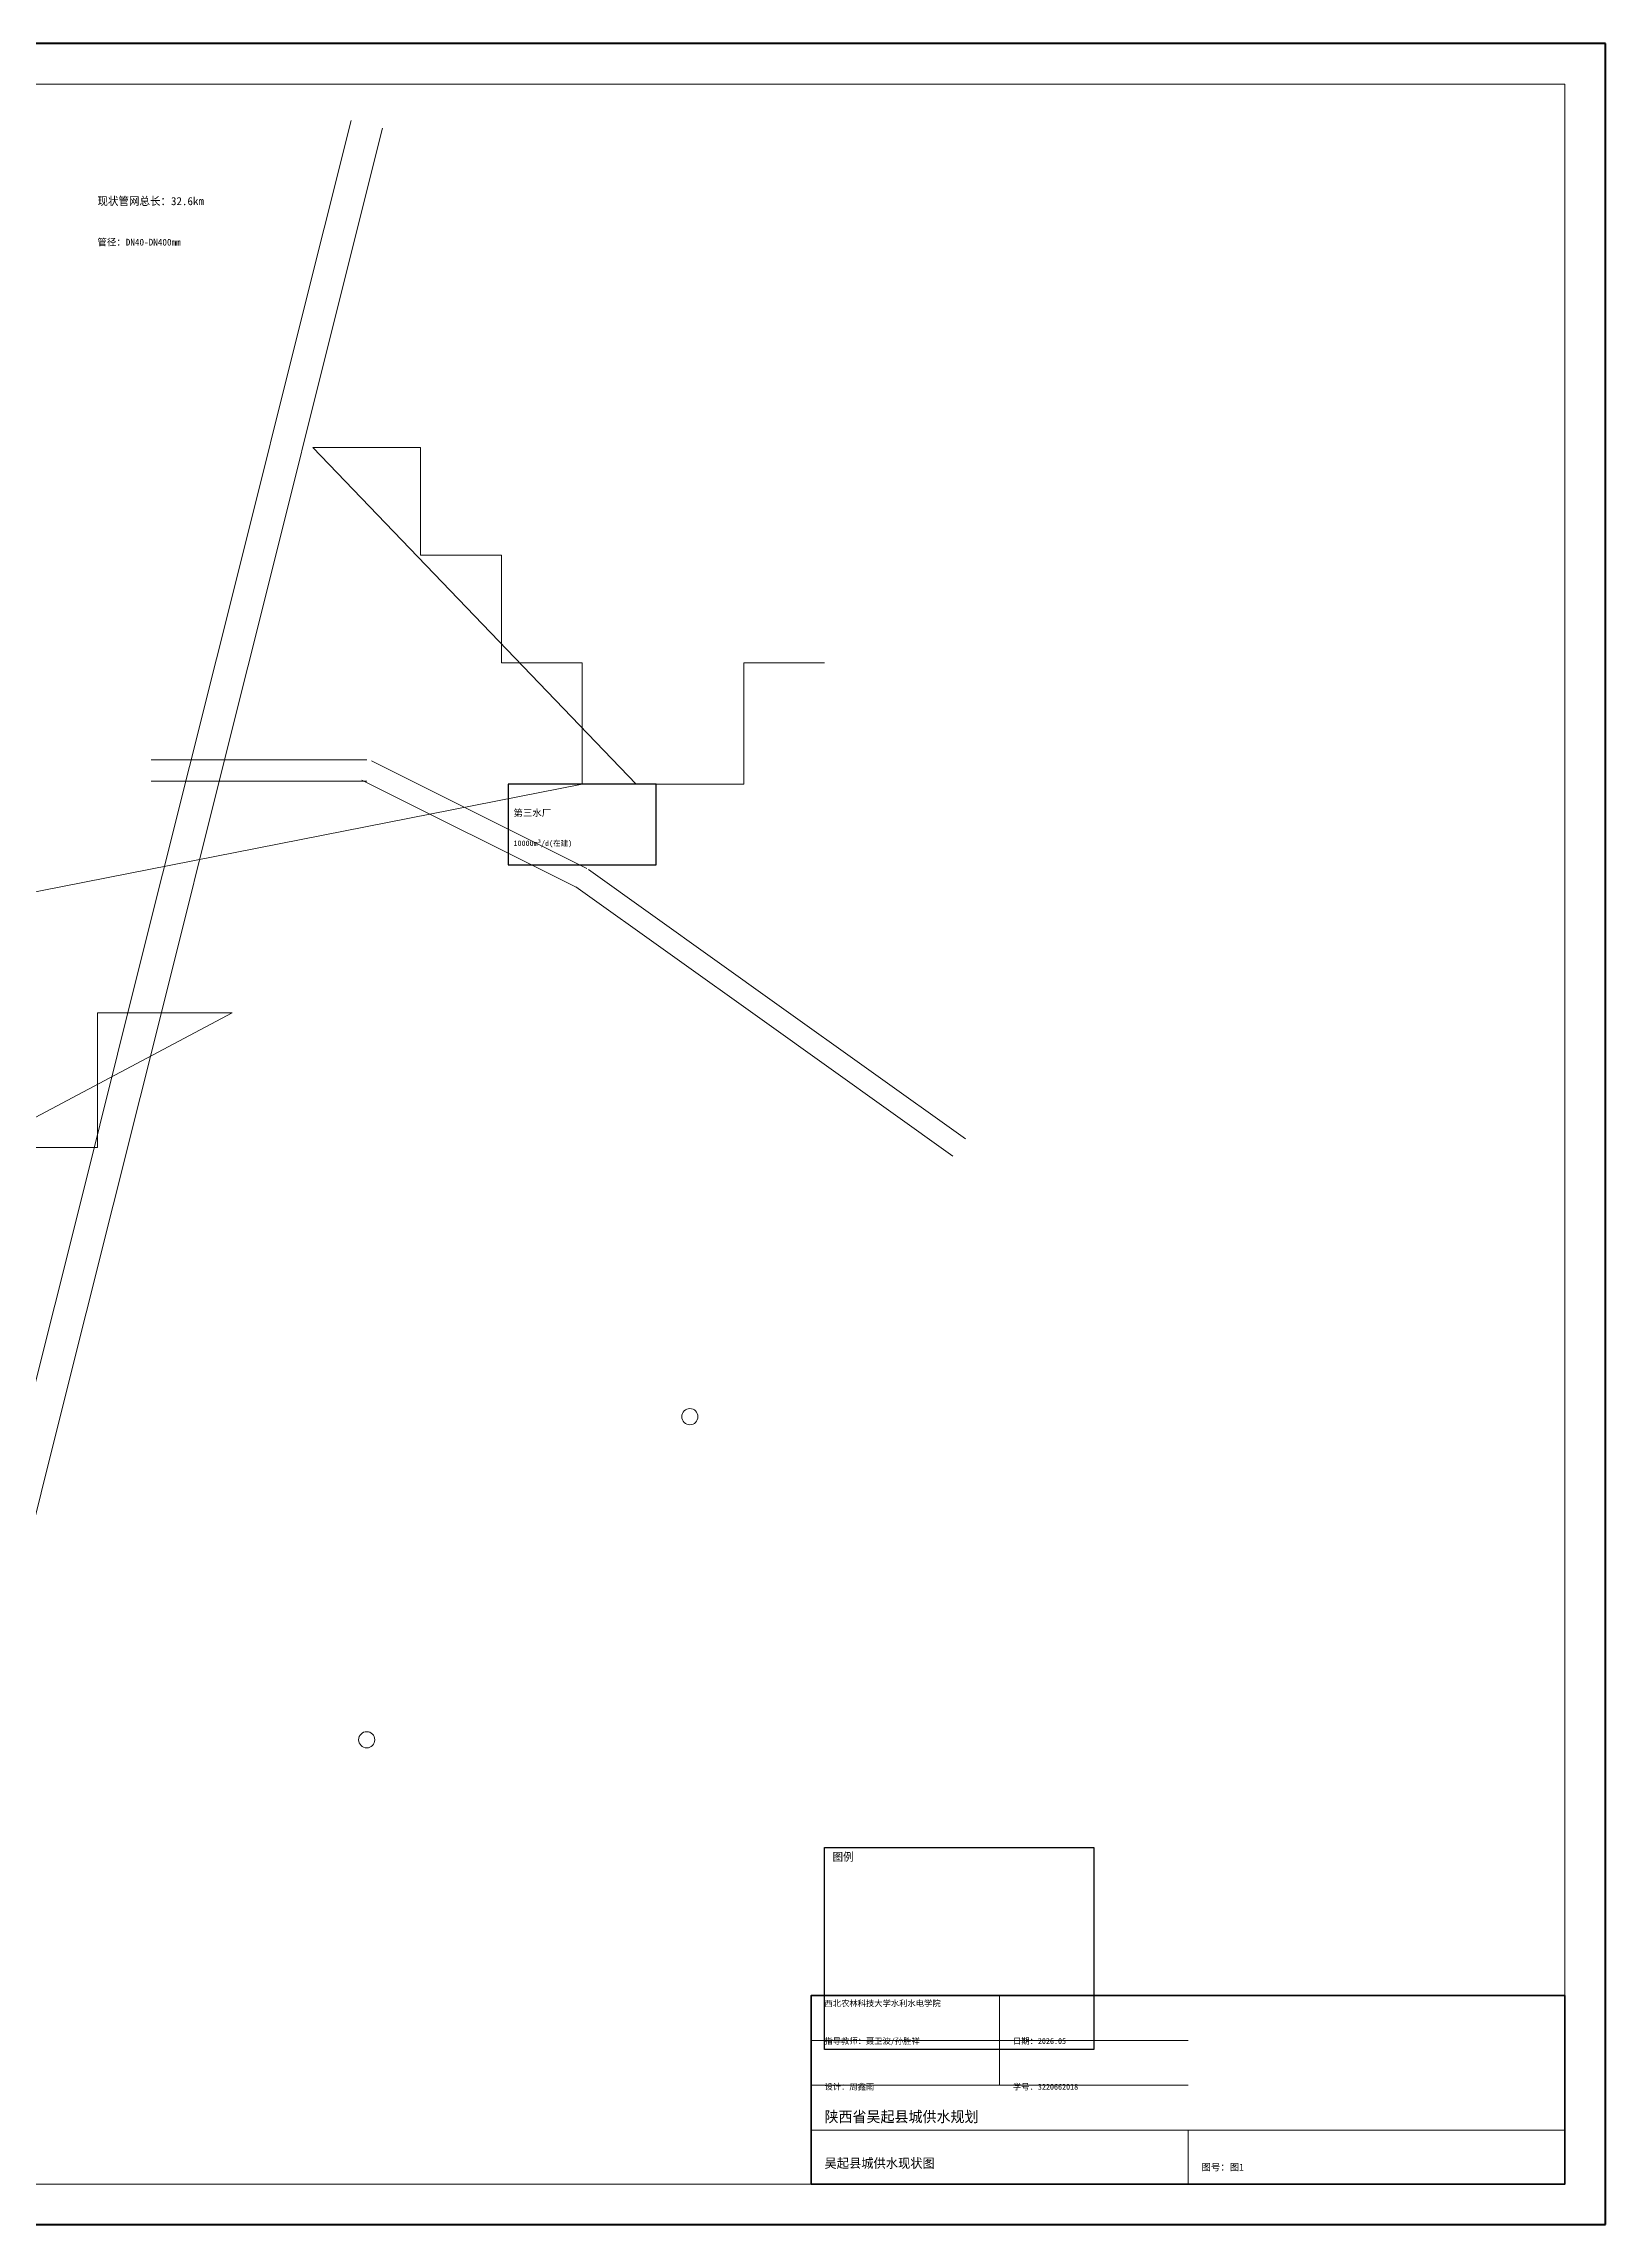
# Model space of a CAD drawing. Header units: millimetres. Extents: x 0 to 1160, y 0 to 810.
# Drawn here: x 580 to 1160, y 0 to 810 of the extents above; entities that cross this region are included whole.
import ezdxf

# ---------------------------------------------------------------- set-up
doc = ezdxf.new("R2010")
doc.units = ezdxf.units.MM
for name, color, linetype in [('FRAME', 7, 'Continuous'), ('LABEL', 7, 'Continuous'), ('NODE', 7, 'Continuous'), ('PIPE', 7, 'Continuous'), ('PLANT', 7, 'Continuous'), ('RIVER', 7, 'Continuous')]:
    doc.layers.add(name, color=color, linetype=linetype)

msp = doc.modelspace()

# ---------------------------------------------------------------- linework, layer by layer
at = {"layer": 'FRAME', "color": 7, "lineweight": 50}
for p, q in [((1160, 810), (0, 810)), ((1160, 0), (1160, 810)), ((0, 0), (1160, 0))]:
    msp.add_line(p, q, dxfattribs=at)
at = {"layer": 'FRAME', "color": 7, "lineweight": 13}
for p, q in [((1145, 795), (15, 795)), ((1145, 15), (1145, 795)), ((865, 85), (1005, 85)), ((935, 51.67), (935, 85)), ((935, 68.33), (935, 85)), ((935, 85), (935, 85)), ((865, 68.33), (1005, 68.33)), ((865, 51.67), (1005, 51.67)), ((865, 35), (1145, 35)), ((1005, 15), (1005, 35)), ((15, 15), (1145, 15))]:
    msp.add_line(p, q, dxfattribs=at)
at = {"layer": 'FRAME', "color": 7, "lineweight": 35}
msp.add_lwpolyline([(865, 15), (1145, 15), (1145, 85), (865, 85), (865, 15)], dxfattribs=at)
at = {"layer": 'LABEL', "color": 7, "lineweight": 25}
msp.add_lwpolyline([(870, 140), (970, 140), (970, 65), (870, 65), (870, 140)], dxfattribs=at)
at = {"layer": 'NODE', "color": 7, "lineweight": 13}
for centre in [(820, 300), (700, 180)]:
    msp.add_circle(centre, 3, dxfattribs=at)
at = {"layer": 'PIPE', "color": 7, "lineweight": 13}
for p, q in [((720, 660), (680, 660)), ((680, 660), (800, 535)), ((720, 620), (720, 660)), ((750, 620), (720, 620)), ((750, 580), (750, 620)), ((780, 580), (750, 580)), ((780, 535), (780, 580)), ((840, 535), (840, 580)), ((840, 580), (870, 580)), ((400, 460), (780, 535)), ((800, 535), (840, 535)), ((650, 450), (490, 365)), ((600, 400), (600, 450)), ((600, 450), (650, 450)), ((560, 400), (600, 400))]:
    msp.add_line(p, q, dxfattribs=at)
at = {"layer": 'PLANT', "color": 7, "lineweight": 25}
msp.add_lwpolyline([(752.5, 505), (807.5, 505), (807.5, 535), (752.5, 535), (752.5, 505)], dxfattribs=at)
at = {"layer": 'RIVER', "color": 7, "lineweight": 13}
for p, q in [((694.18, 781.46), (674.18, 701.46)), ((705.82, 778.54), (685.82, 698.54)), ((674.18, 701.46), (654.18, 621.46)), ((685.82, 698.54), (665.82, 618.54)), ((654.18, 621.46), (634.18, 541.46)), ((665.82, 618.54), (645.82, 538.54)), ((700, 544), (620, 544)), ((781.79, 503.58), (701.79, 543.58)), ((634.18, 541.46), (614.18, 461.46)), ((700, 536), (620, 536)), ((645.82, 538.54), (625.82, 458.54)), ((778.21, 496.42), (698.21, 536.42)), ((852.32, 453.25), (782.32, 503.25)), ((847.68, 446.75), (777.68, 496.75)), ((614.18, 461.46), (594.18, 381.46)), ((625.82, 458.54), (605.82, 378.54)), ((917.68, 396.75), (847.68, 446.75)), ((922.32, 403.25), (852.32, 453.25)), ((594.18, 381.46), (574.18, 301.46)), ((605.82, 378.54), (585.82, 298.54)), ((585.82, 298.54), (565.82, 218.54))]:
    msp.add_line(p, q, dxfattribs=at)

# ---------------------------------------------------------------- texts
for s, height, p in [('现状管网总长：32.6km', 3, (600, 750)), ('管径：DN40-DN400mm', 2.5, (600, 735)), ('第三水厂', 2.5, (754.5, 523)), ('10000m³/d(在建)', 2, (754.5, 512)), ('图例', 3, (873, 135)), ('西北农林科技大学水利水电学院', 2.2, (870, 81)), ('指导教师：聂卫波/孙胜祥', 2.2, (870, 67)), ('日期：2026.05', 2.2, (940, 67)), ('设计：周鑫雨', 2.2, (870, 50)), ('学号：3220662018', 2.2, (940, 50)), ('陕西省吴起县城供水规划', 4, (870, 38)), ('吴起县城供水现状图', 3.5, (870, 21)), ('图号：图1', 2.5, (1010, 20))]:
    msp.add_text(s, height=height).set_placement(p)

doc.saveas('drawing.dxf')
